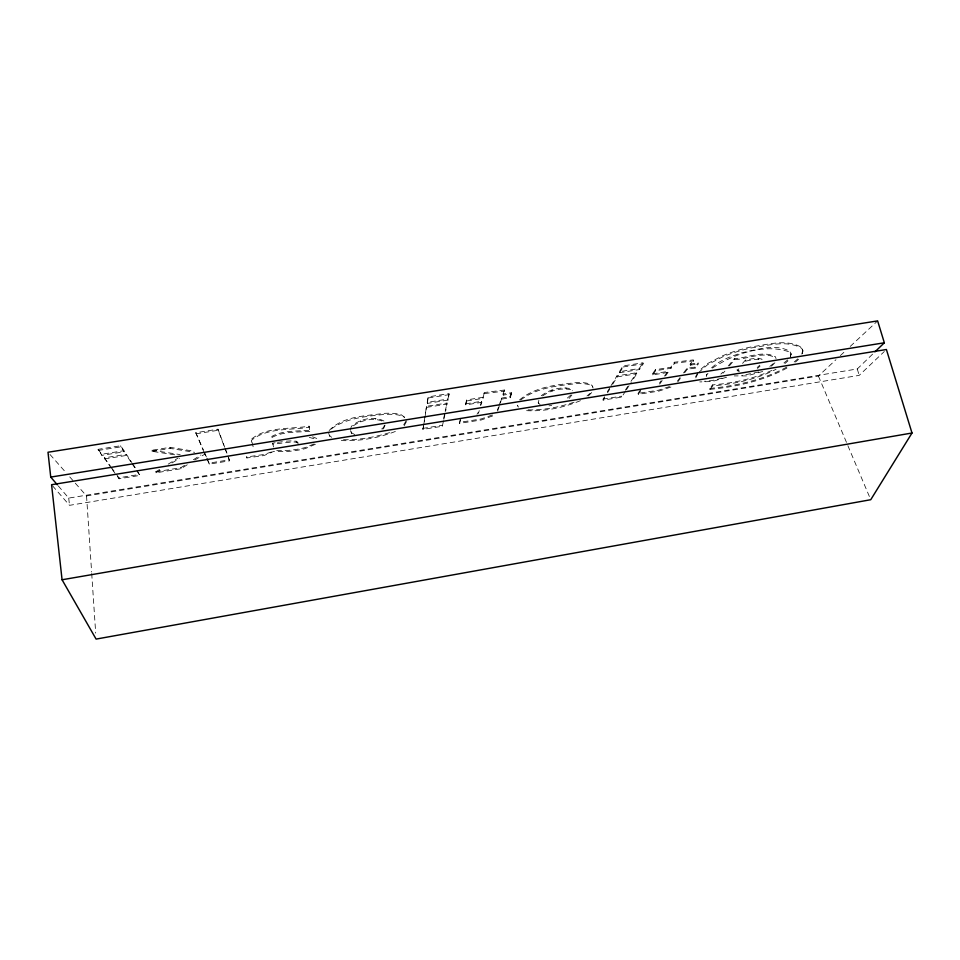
<?xml version="1.0" encoding="UTF-8"?>
<svg xmlns="http://www.w3.org/2000/svg" width="960" height="960" viewBox="0 0 960 960"><rect width="100%" height="100%" fill="white"/><g stroke="black" fill="none" stroke-linecap="round" stroke-linejoin="round"><path stroke-width="0.72" stroke-dasharray="4.8 3.6" d="M251.424 442.008L251.448 440.364C266.712 427.476 290.484 430.428 309.252 427.236L309.072 426.18C290.304 429.372 266.532 426.408 251.28 439.308L253.992 450.204M706.296 376.596L706.5 374.184M538.86 400.26L538.332 403.608L538.476 400.38M443.544 420.708L442.32 426.252L422.94 429.408L426.528 406.32L447.024 403.044L445.704 411.012M427.212 402.348L428.136 396.9L449.124 393.564L448.116 400.08L427.416 403.392L427.212 402.348L447.912 399.036L449.124 393.564M422.94 429.408L423.444 426.468M423.696 425.004L424.704 419.124M424.956 417.648L426.528 406.32M427.416 403.392L428.136 396.9M443.652 418.332L444.888 412.776M445.188 411.384L447.024 403.044M443.856 419.328L445.392 412.392M790.296 356.52L790.992 353.604L789.756 351.192C775.284 343.548 757.776 349.464 742.716 352.536C730.98 356.304 718.512 360.492 709.764 369.588M790.548 357.48L790.992 353.604M492.576 415.968L481.284 419.976L459.564 423.348L460.284 418.872M459.564 423.348L460.488 419.856M465.624 403.848L481.608 401.292L481.812 402.312L465.828 404.868L465.624 403.848L466.68 399.9L482.82 397.32L484.284 392.52L504.492 390.024L503.268 395.112L511.656 393.768L511.44 392.748L503.052 394.08L503.268 395.112M465.828 404.868L466.68 399.9M801.744 354.084L802.812 350.388L801.48 347.352C786.408 338.58 767.664 344.652 751.524 346.848A45.624 11.928 -14.9 0 0 722.304 355.92L707.412 363.648L699.132 370.716M802.368 353.82L802.812 350.388M480.324 405.456L481.608 401.292M478.404 413.412L479.256 410.628M480.96 405.084L481.812 402.312M466.884 400.932L483.024 398.352L484.284 392.52M350.352 429.612L351.444 426.252C359.784 419.016 373.944 415.656 383.94 421.032M497.424 410.052L498.36 407.388M498.828 406.056L501.648 398.076L509.952 396.744L511.44 392.748M503.052 394.08L504.492 390.024M497.628 411.036L499.98 404.4M500.448 403.068L501.648 398.076M406.26 420.648L403.14 425.724M406.452 421.656L404.064 425.892M501.864 399.096L510.168 397.752L511.656 393.768M384.42 425.208L383.52 427.44L380.868 429.648M385.056 425.112L383.7 428.448L381.936 429.912M695.556 376.848L698.16 371.748M695.796 377.82L697.752 373.992M625.656 390.96L621.684 397.104L603.108 400.128L604.368 396.72M607.32 391.812L610.284 386.904M611.016 385.68L616.932 375.876L636.552 372.732L636.792 373.74L632.016 381.12M619.464 371.676L622.92 365.952L642.972 362.772L643.212 363.792L639.504 369.54L619.704 372.696L619.464 371.676L639.264 368.52L642.972 362.772M603.108 400.128L604.584 397.68M607.548 392.784L609.768 389.112M612.732 384.216L617.172 376.884L616.932 375.876M619.704 372.696L623.16 366.984L622.92 365.952M625.428 389.988L627.816 386.292M630.996 381.36L636.552 372.732M626.46 389.724L631.224 382.344M476.988 414.288L478.2 412.416M706.74 375.144L707.976 373.26M670.92 387.024L659.04 391.08L638.28 394.308L638.052 393.348L640.548 389.664M638.28 394.308L640.776 390.624M652.512 373.884L667.812 371.424L668.052 372.42L652.752 374.88L652.512 373.884L655.344 369.732L670.788 367.26L674.388 362.22L693.36 359.892L693.612 360.9L690.396 365.16L690.144 364.164L693.36 359.892M652.752 374.88L655.584 370.728L671.028 368.256L674.628 363.228L693.612 360.9M659.448 383.124L661.116 380.784M664.464 376.104L667.812 371.424M329.136 430.548C342.864 416.016 365.796 415.992 384.408 413.34A34.152 9.6 -10.1 0 1 401.196 414.756L405.924 418.212M659.676 384.096L662.196 380.592M665.544 375.924L668.052 372.42M677.508 380.94L680.1 377.508M683.544 372.924L687 368.352L694.944 367.08L698.172 362.88L698.424 363.876L695.184 368.064L687.24 369.336L684.648 372.768M677.748 381.9L680.34 378.468M774.888 362.772L771.216 366.42M591.696 392.568L588.216 396.096M570.972 394.86L565.452 399.78M569.076 398.472L571.896 394.968M728.196 366L734.364 358.68C747.456 357.996 762.828 350.04 775.416 356.76L776.064 358.62M786.96 368.052C763.284 380.916 736.44 386.832 709.8 389.376L709.572 388.452L712.572 384.888C732.972 383.244 753.336 378.912 771.996 370.332M709.8 389.376L712.812 385.824C734.592 383.976 756.528 379.392 776.052 369.264M729.324 365.928L734.616 359.676C747.72 358.98 763.08 351.036 775.68 357.732M742.548 363.372L745.296 360.216L751.524 358.848L758.232 358.26L761.832 359.136L762.084 360.108L758.484 359.232L751.776 359.82L745.548 361.188L743.712 363.288M739.368 371.64L737.28 370.656L739.116 368.556M723.084 373.176L724.908 371.148M698.4 372.72L707.652 364.644L722.568 356.916A45.636 11.892 -14.9 0 1 751.788 347.856C767.928 345.66 786.672 339.576 801.744 348.324L803.076 351.36M58.308 485.928L68.712 498.096L857.28 368.964L872.892 353.856M720.876 374.1L722.844 372.216M52.524 485.808L69.528 505.332L859.188 375.372L884.316 351.504M519.564 399.9C535.092 386.7 557.004 384.744 576.516 382.608A33.372 9.204 -12.7 0 1 590.58 384.372L592.536 385.992L593.052 388.104M69.744 476.904L86.544 495.96L818.412 376.044L835.956 359.712M840.348 355.62L844.728 351.54M850.212 346.428L877.632 320.904M520.728 400.02C536.388 387.756 557.568 385.644 576.744 383.628A33.384 9.18 -12.6 0 1 590.808 385.368L592.764 386.988M757.2 367.524L759.792 365.184M757.452 368.472L760.044 366.144M787.704 359.916L781.488 364.92M784.872 363.576L787.968 360.876M353.376 425.76C361.5 420.144 373.752 417.264 383.016 421.416M794.196 361.98L798.324 358.416M795.48 362.04L798.588 359.364M586.956 395.988L590.076 393.384M769.824 366.396L773.244 363.636M331.14 429.048C346.368 417.864 366.396 416.4 384.6 414.384A34.164 9.576 -10.1 0 1 401.388 415.788L404.436 417.264M712.416 368.088C733.824 353.856 765.06 342.948 790.02 352.164L791.256 354.576M541.26 395.724C549.348 389.616 560.364 386.568 570.372 388.632L572.352 390.732M542.616 395.94C550.512 390.36 561.06 387.66 570.588 389.628M187.26 464.748L180.996 468.732L155.964 472.8L155.832 471.768L180.852 467.712L184.608 465.312M193.38 459.732L200.892 454.944M194.784 459.96L204.9 454.176L209.268 464.136L229.608 460.824L227.892 455.64M155.832 471.768L159.54 469.488M168.192 464.16L178.08 458.076M155.964 472.8L162.156 468.996M172.044 462.924L179.472 458.364M314.136 443.928L305.16 447.576A27.54 7.596 -9.1 0 1 285.228 450.552L274.38 450.288M315.396 444.276L305.328 448.584A27.552 7.572 -9.1 0 1 285.396 451.56L273.648 451.44L263.976 455.544L246.912 457.956L246.432 454.884M786.708 367.116C763.044 379.992 736.212 385.908 709.572 388.452M492.372 414.984L481.08 418.992L459.36 422.364M580.44 400.656C562.944 407.928 543.552 411.852 524.592 410.544M669.552 386.556L658.8 390.132L638.052 393.348M271.44 451.956L263.808 454.536L246.756 456.948L246.912 457.956M726.516 377.268L712.224 381.516L699.768 381.924M395.364 431.46C377.796 438.24 358.632 441.492 339.816 440.52M762.696 371.484L746.796 375.9L734.208 375.9M574.056 402.216C558.924 407.256 542.796 410.508 526.8 409.788M758.796 371.94L741.852 375.492M389.604 432.648C373.944 437.4 357.456 440.424 341.052 439.608M721.992 378.144L711.984 380.568L704.148 381.312M117.36 476.46L119.076 478.788L139.836 475.416L137.352 470.856M298.224 443.592L296.736 442.308L292.836 441.84L272.844 444.18L272.676 443.148L275.112 442.752M116.364 474.252L118.944 477.768L139.692 474.396M206.928 458.124L209.112 463.116L229.452 459.816M422.748 428.424L442.128 425.28L442.32 426.252M602.88 399.168L621.468 396.156L621.684 397.104M98.088 449.34L101.7 454.26L123.984 450.696L124.128 451.788L101.844 455.352L98.088 449.34L120.696 445.74L123.984 450.696M111.348 468.276L104.34 457.848L126.396 454.32L131.868 462.588M174.684 454.788L152.04 451.332L151.884 450.252L170.028 447.348L194.46 451.272M690.144 364.164L698.172 362.88M104.472 458.94L126.54 455.412L131.232 462.468M152.04 451.332L170.184 448.416L194.616 452.316M426.732 407.364L447.24 404.076M617.172 376.884L636.792 373.74M690.396 365.16L698.424 363.876M204.012 452.172L195.804 432.72L217.992 429.192L224.76 447.288M195.972 433.812L218.16 430.284L224.4 446.952M98.232 450.444L120.852 446.856L124.128 451.788M428.34 397.956L449.328 394.62M623.16 366.984L643.212 363.792M277.56 442.368L283.404 441.564M484.5 393.564L504.708 391.056M548.94 405.816L551.712 405.552M286.332 441.168L292.668 440.808L296.568 441.288L298.056 442.572M309.78 431.352C297.3 432.384 283.464 431.28 272.124 437.364L271.608 438.972L271.956 436.32C283.284 430.224 297.12 431.34 309.612 430.308L309.78 431.352L309.072 426.18M309.324 437.412L316.932 439.464M151.884 450.252L180.192 454.596M312.516 436.812L316.752 438.456M739.116 370.692L737.04 369.696L737.28 370.656M354.78 434.592L351.504 432.78L350.736 430.668M329.532 435.48L331.656 437.328M538.116 402.624L540.108 404.604M49.98 454.476L65.796 472.416M112.2 469.452L116.496 475.284M104.34 457.848L110.352 466.056M111.204 467.22L115.5 473.076M132.648 463.764L136.572 469.668M132.012 463.644L135.924 469.536M136.704 470.712L139.836 475.416M518.448 407.124L517.488 405.132L517.692 406.116M195.804 432.72L203.292 449.808M206.376 456.876L204.744 453.132L204.9 454.176M818.412 376.044L869.58 496.968M224.928 448.332L229.608 460.824M225.288 448.68L227.376 454.248M350.532 430.632L351.684 433.788M328.68 433.116L329.7 436.5M857.28 368.964L859.188 375.372M758.232 358.26L758.484 359.232M745.296 360.216L745.548 361.188M734.364 358.68L734.616 359.676M712.572 384.888L712.812 385.824M694.944 367.08L695.184 368.064M687 368.352L687.24 369.336M674.388 362.22L674.628 363.228M670.788 367.26L671.028 368.256M655.344 369.732L655.584 370.728M639.264 368.52L639.504 369.54M272.676 443.148L273.516 446.976M565.92 387.792L566.136 388.8M551.916 390.036L552.144 391.044M509.952 396.744L510.168 397.752M482.82 397.32L483.024 398.352M447.912 399.036L448.116 400.08M375.144 418.38L375.324 419.412M360.504 420.732L360.696 421.764M296.568 441.288L296.736 442.308M217.992 429.192L218.16 430.284M209.112 463.116L209.268 464.136M180.852 467.712L180.996 468.732M170.028 447.348L170.184 448.416M126.396 454.32L126.54 455.412M120.696 445.74L120.852 446.856M118.944 477.768L119.076 478.788M101.7 454.26L101.844 455.352M68.712 498.096L69.528 505.332M86.544 495.96L91.62 572.004M91.716 573.492L95.688 633.132"/><path stroke-width="1.44" d="M912 433.008L870.744 499.716L96.096 639.096L62.064 579.768L51.576 484.716L886.404 349.512L912 433.008L62.064 579.768M874.968 351.84L884.34 342.78L877.632 320.904L48 452.244L50.736 477.084L57.36 484.824M50.736 477.084L884.34 342.78"/></g></svg>
